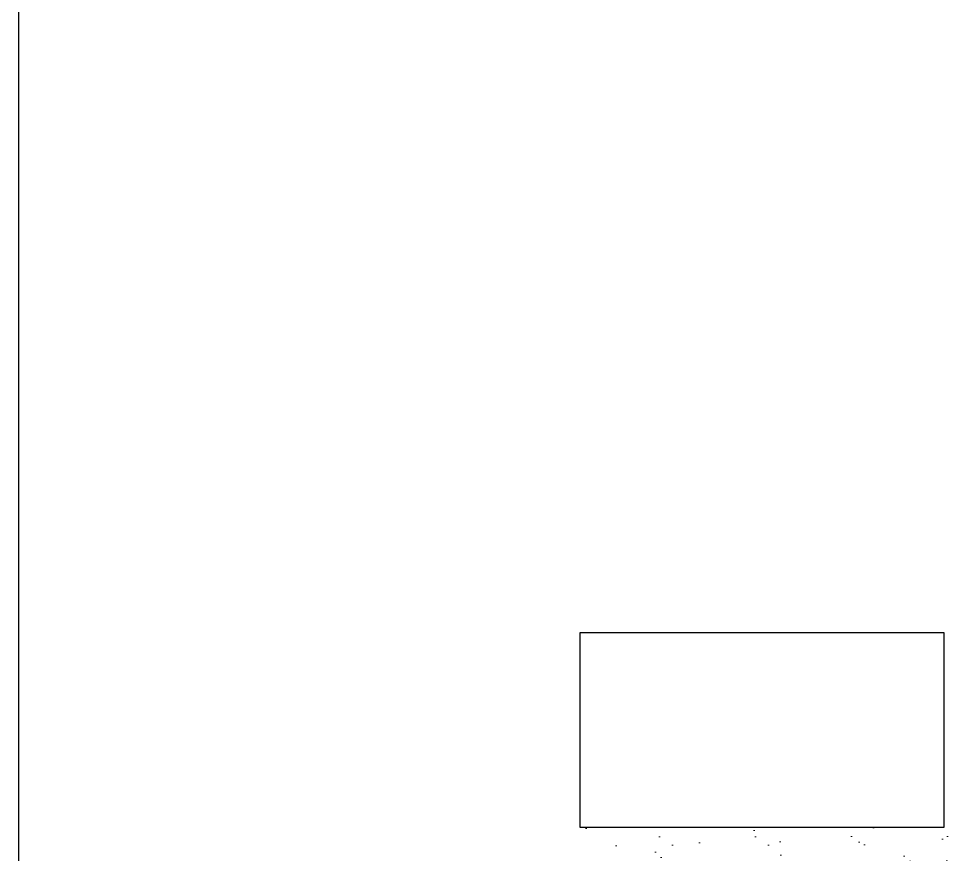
# Model space of a CAD drawing. Header units: millimetres. Extents: x 5064 to 11004, y 3085 to 7285.
# Drawn here: x 5064.4 to 5447.9, y 5719.2 to 6063.3 of the extents above; entities that cross this region are included whole.
import ezdxf

# ---------------------------------------------------------------- set-up
doc = ezdxf.new("R2010")
doc.units = ezdxf.units.MM
doc.header["$LTSCALE"] = 0.3
doc.layers.add('Nekreslit', color=6, linetype='Continuous', plot=False)
doc.layers.add('SRAFY', color=251, linetype='Continuous', lineweight=13)

msp = doc.modelspace()

# ---------------------------------------------------------------- hatches: boundary and pattern name
at = {"layer": 'SRAFY'}
h = msp.add_hatch(dxfattribs=at)
h.set_pattern_fill('AR-SAND', color=256, scale=0.5)
h.set_pattern_definition([(37.5, (-1240, 495.79), (-0.800016, 24.47066), [0, -19.304, 0, -21.59, 0, -20.6375]), (7.5, (-1240, 495.79), (22.47616, 35.84126), [0, -10.414, 0, -17.399, 0, -6.6675]), (327.5, (-1255.62, 495.79), (39.54962, 0.07186), [0, -6.35, 0, -22.86, 0, -29.845]), (317.5, (-1255.62, 495.79), (38.17782, 11.14647), [0, -3.175, 0, -14.986, 0, -17.145])])
h.paths.add_polyline_path([(5295.45, 5730.45), (5295.45, 5710.49), (5325.98, 5710.45), (5445.95, 5710.28), (5445.95, 5730.45)])
h.paths.add_polyline_path([(6065.51, 5710.1), (6065.51, 5730.45), (5445.95, 5730.45), (5445.95, 5710.28), (5575.95, 5710.1)])

# ---------------------------------------------------------------- linework, layer by layer
at = {"color": 7, "linetype": 'Continuous'}
for p, q in [((5445.45, 5810.45), (5295.45, 5810.45)), ((5295.45, 5810.45), (5295.45, 5730.45)), ((5445.45, 5730.45), (5445.45, 5810.45)), ((5295.45, 5730.45), (5445.45, 5730.45))]:
    msp.add_line(p, q, dxfattribs=at)
msp.add_line((5295.45, 5730.45), (5437.39, 5730.45))
at = {"layer": 'Nekreslit'}
msp.add_lwpolyline([(5064.41, 3085.28), (11004.41, 3085.28), (11004.41, 7285.28), (5064.41, 7285.28)], close=True, dxfattribs=at)

doc.saveas('drawing.dxf')
